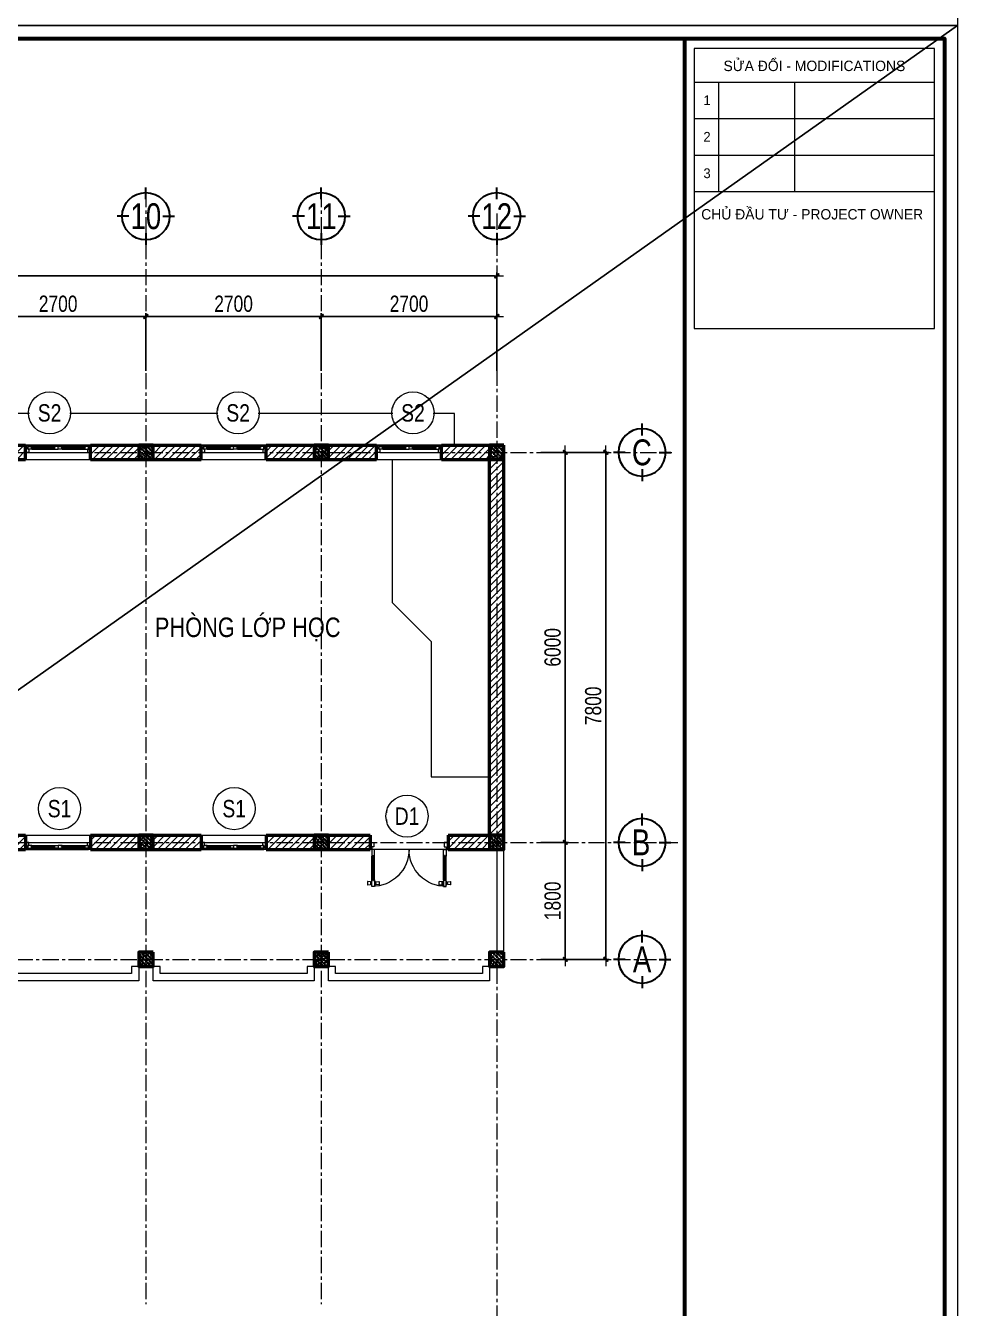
# Model space of a CAD drawing. Header units: millimetres. Extents: x 5243337 to 5938936, y 490824 to 785930.
# Drawn here: x 5331811 to 5346149, y 627214 to 646948 of the extents above; entities that cross this region are included whole.
import ezdxf
from ezdxf.enums import TextEntityAlignment as Align

# ---------------------------------------------------------------- set-up
doc = ezdxf.new("R2010")
doc.units = ezdxf.units.MM
doc.header["$MEASUREMENT"] = 0
doc.header["$PDMODE"] = 32
doc.linetypes.add('ACAD_ISO07W100', pattern=[3, 0, -3])
doc.linetypes.add('CENTER', pattern=[2, 1.25, -0.25, 0.25, -0.25])
doc.layers.get('0').update_dxf_attribs({"lineweight": 0})
doc.layers.get('Defpoints').update_dxf_attribs({"lineweight": 0})
for name, color, linetype, lineweight in [('0.15_Cua', 144, 'Continuous', 15), ('08. Net Text', 3, 'Continuous', 13), ('A-WIPEOUT', 254, 'ACAD_ISO07W100', 0), ('cat1', 30, 'Continuous', 50), ('dim', 144, 'Continuous', 13), ('hatch1', 136, 'Continuous', 9), ('Khungten_LCDI', 7, 'Continuous', 25), ('LC Dim', 8, 'Continuous', 18), ('LC ISO', 153, 'Continuous', 13), ('LC Net manh', 9, 'Continuous', 5), ('LC Net thay', 7, 'Continuous', 25), ('LC Text1', 3, 'Continuous', 20), ('LC Text2', 7, 'Continuous', 25), ('manh1', 67, 'Continuous', 13), ('text', 1, 'Continuous', 20), ('thay1', 63, 'Continuous', 18), ('truc', 76, 'CENTER', 9)]:
    doc.layers.add(name, color=color, linetype=linetype, lineweight=lineweight)
doc.layers.add('KCS_Plotter', color=11, linetype='Continuous', plot=False)
doc.styles.add('EG 1', font='VHAVANB.TTF')
doc.styles.add('General text 2', font='arial.ttf')
doc.styles.add('HOATBIF', font='hoatbif.shx', dxfattribs={"width": 0.8})
doc.styles.add('Khungten', font='VHAVAN.TTF', dxfattribs={"width": 0.9, "height": 5000})
doc.styles.add('T2', font='VHARIAL.TTF', dxfattribs={"width": 0.8})
doc.styles.add('Tahoma', font='tahoma.ttf')
doc.styles.add('Text Khung Ten', font='VHAVAN.TTF')
doc.styles.add('Title', font='VHBLACK.TTF')
doc.dimstyles.new('1-100', dxfattribs={"dimscale": 100, "dimtxt": 2.5, "dimasz": 0.35, "dimexe": 0.5, "dimexo": 0, "dimgap": 0.8, "dimtad": 1, "dimdec": 0, "dimzin": 0, "dimdsep": 46, "dimtxsty": 'HOATBIF', "dimblk1": 'DOT', "dimblk2": 'DOT', "dimsah": 1, "dimcen": -1, "dimdle": 1, "dimclrd": 256, "dimclre": 256, "dimclrt": 4, "dimadec": 3, "dimazin": 2, "dimtfac": 0.333333, "dimtdec": 0, "dimtix": 1, "dimtmove": 2, "dimatfit": 3, "dimldrblk": 'DOT', "dimfxl": 1, "dimtvp": 0.833333, "dimtolj": 1, "dimtzin": 0, "dimarcsym": 0})

# ---------------------------------------------------------------- blocks, each defined once
blk = doc.blocks.new('c220')
at = {"layer": 'hatch1'}
h = blk.add_hatch(dxfattribs=at)
h.set_pattern_fill('VATLIEU04', color=256, scale=10, pattern_type=2)
h.set_pattern_definition([(50, (-5272447.8, -640396.75), (71.72601826, -6.2752135), [7.5, -82.5]), (355, (-5272447.8, -640396.75), (-13.8751334, 75.2192134), [6, -66]), (100.4514, (-5272441.82, -640397.274), (57.8509382, 68.9439542), [6.374019, -70.1142112]), (46.1842, (-5272447.8, -640376.75), (106.7241049, -16.5519014), [11.25, -123.75]), (96.6356, (-5272438.9, -640378.13), (93.4662706, 97.411787), [9.5610288, -105.1713]), (351.1842, (-5272447.8, -640376.75), (93.4661945, 97.41186), [9, -99]), (21, (-5272437.8, -640381.75), (59.6907052, -40.26188907), [7.5, -82.5]), (326, (-5272437.8, -640381.75), (24.3315332, 72.5150045), [6, -66]), (71.4514, (-5272432.825, -640385.11), (84.0222629, 32.2530497), [6.374019, -70.1142112]), (37.5, (-5272447.8, -640396.752), (1.21598553, 33.28938538), [0, -65.2, 0, -67, 0, -66.25]), (7.5, (-5272447.8, -640396.75), (26.30695374, 39.4411712), [0, -38.2, 0, -63.7, 0, -25.25]), (327.5, (-5272470.1, -640396.752), (53.38224362, -2.25548717), [0, -25, 0, -78, 0, -103.5]), (317.5, (-5272480.1, -640396.75), (58.31861693, 10.01049823), [0, -32.5, 0, -51.8, 0, -73.5]), (45, (-5272447.8, -640396.75), (-30.0520382, 30.0520382), []), (45, (-5272447.8, -640384.5), (-30.0520382, 30.0520382), [])])
h.paths.add_polyline_path([(110, -110), (-110, -110), (-110, 110), (110, 110)])
at = {"layer": 'cat1'}
blk.add_lwpolyline([(110, -110), (-110, -110), (-110, 110), (110, 110)], close=True, dxfattribs=at)
blk = doc.blocks.new('DOT')
at = {"layer": 'dim'}
for p, q in [((-3, 0), (3, 0)), ((-1, -1), (1, 1))]:
    blk.add_line(p, q, dxfattribs=at)
blk.add_lwpolyline([(0.5, 1), (-1, -0.5), (-0.5, -1), (1, 0.5)], close=True, dxfattribs=at)
blk = doc.blocks.new('*D135')
at = {"layer": 'Defpoints', "color": 0, "ltscale": 500, "transparency": 16777216}
for p in [(5333661, 642473), (5330961, 641637), (5333661, 641637)]:
    blk.add_point(p, dxfattribs=at)
at = {"layer": 'LC Dim', "lineweight": -2, "ltscale": 500, "transparency": 16777216}
for p, q in [((5330961, 641637), (5330961, 642523)), ((5330996, 642473), (5333626, 642473)), ((5333661, 641637), (5333661, 642523))]:
    blk.add_line(p, q, dxfattribs=at)
at = {"layer": 'LC Dim', "lineweight": -2, "ltscale": 500, "transparency": 16777216, "xscale": 35, "yscale": 35, "zscale": 35, "rotation": 180}
blk.add_blockref('DOT', (5330961, 642473), dxfattribs=at)
at = {"layer": 'LC Dim', "lineweight": -2, "ltscale": 500, "transparency": 16777216, "xscale": 35, "yscale": 35, "zscale": 35}
blk.add_blockref('DOT', (5333661, 642473), dxfattribs=at)
at = {"layer": 'LC Dim', "color": 4, "ltscale": 500, "transparency": 16777216, "insert": (5332311, 642668), "char_height": 250, "attachment_point": 5, "style": 'HOATBIF'}
blk.add_mtext('\\A1;2700', dxfattribs=at)
blk = doc.blocks.new('_Dot')
at = {"color": 0, "linetype": 'ByBlock', "lineweight": -2}
blk.add_line((-0.5, 0), (-1, 0), dxfattribs=at)
at = {"color": 0, "linetype": 'ByBlock', "const_width": 0.5}
blk.add_lwpolyline([(-0.25, 0, 1), (0.25, 0, 1)], format="xyb", close=True, dxfattribs=at)
blk = doc.blocks.new('*D136')
at = {"layer": 'Defpoints', "color": 0, "ltscale": 500, "transparency": 16777216}
for p in [(5336361, 642473), (5336361, 641637), (5339061, 641637)]:
    blk.add_point(p, dxfattribs=at)
at = {"layer": 'LC Dim', "lineweight": -2, "ltscale": 500, "transparency": 16777216}
for p, q in [((5336361, 641637), (5336361, 642523)), ((5339026, 642473), (5336396, 642473)), ((5339061, 641637), (5339061, 642523))]:
    blk.add_line(p, q, dxfattribs=at)
at = {"layer": 'LC Dim', "lineweight": -2, "ltscale": 500, "transparency": 16777216, "xscale": 35, "yscale": 35, "zscale": 35, "rotation": 180}
blk.add_blockref('DOT', (5336361, 642473), dxfattribs=at)
at = {"layer": 'LC Dim', "lineweight": -2, "ltscale": 500, "transparency": 16777216, "xscale": 35, "yscale": 35, "zscale": 35}
blk.add_blockref('DOT', (5339061, 642473), dxfattribs=at)
at = {"layer": 'LC Dim', "color": 4, "ltscale": 500, "transparency": 16777216, "insert": (5337711, 642668), "char_height": 250, "attachment_point": 5, "style": 'HOATBIF'}
blk.add_mtext('\\A1;2700', dxfattribs=at)
blk = doc.blocks.new('*D137')
at = {"layer": 'Defpoints', "color": 0, "ltscale": 500, "transparency": 16777216}
for p in [(5336361, 642473), (5333661, 641637), (5336361, 641637)]:
    blk.add_point(p, dxfattribs=at)
at = {"layer": 'LC Dim', "lineweight": -2, "ltscale": 500, "transparency": 16777216}
for p, q in [((5333661, 641637), (5333661, 642523)), ((5333696, 642473), (5336326, 642473)), ((5336361, 641637), (5336361, 642523))]:
    blk.add_line(p, q, dxfattribs=at)
at = {"layer": 'LC Dim', "lineweight": -2, "ltscale": 500, "transparency": 16777216, "xscale": 35, "yscale": 35, "zscale": 35, "rotation": 180}
blk.add_blockref('DOT', (5333661, 642473), dxfattribs=at)
at = {"layer": 'LC Dim', "lineweight": -2, "ltscale": 500, "transparency": 16777216, "xscale": 35, "yscale": 35, "zscale": 35}
blk.add_blockref('DOT', (5336361, 642473), dxfattribs=at)
at = {"layer": 'LC Dim', "color": 4, "ltscale": 500, "transparency": 16777216, "insert": (5335011, 642668), "char_height": 250, "attachment_point": 5, "style": 'HOATBIF'}
blk.add_mtext('\\A1;2700', dxfattribs=at)
blk = doc.blocks.new('*U62')
for p, q in [((35, 0), (965, 0)), ((50, -110), (950, -110)), ((560, -20), (905, -20)), ((560, -60), (905, -60))]:
    blk.add_line(p, q)
at = {"color": 8, "lineweight": 5}
for p, q in [((95, -20), (440, -20)), ((95, -35), (440, -35)), ((95, -45), (440, -45)), ((95, -60), (440, -60)), ((560, -20), (905, -20)), ((560, -35), (905, -35)), ((560, -45), (905, -45)), ((560, -60), (905, -60))]:
    blk.add_line(p, q, dxfattribs=at)
for points in [[(0, 0), (35, 0), (35, -60), (50, -60), (50, -110), (0, -110), (0, 0)], [(1000, 0), (965, 0), (965, -60), (950, -60), (950, -110), (1000, -110), (1000, 0)], [(560, -45), (560, -60), (500, -60), (500, -20), (560, -20), (560, -35), (550, -35), (550, -45), (560, -45)], [(905, -45), (905, -60), (965, -60), (965, -20), (905, -20), (905, -35), (915, -35), (915, -45), (905, -45)]]:
    blk.add_lwpolyline(points)
for points in [[(35, -20), (95, -20), (95, -35), (85, -35), (85, -45), (95, -45), (95, -60), (35, -60)], [(500, -20), (440, -20), (440, -35), (450, -35), (450, -45), (440, -45), (440, -60), (500, -60)]]:
    blk.add_lwpolyline(points, close=True)
for points in [[(95, -29, -0.312187), (102, -35, -0.312187)], [(95, -51, 0.312187), (102, -45, 0.312187)], [(440, -29, 0.312187), (433, -35, 0.312187)], [(440, -51, -0.312187), (433, -45, -0.312187)]]:
    blk.add_lwpolyline(points, format="xyb", dxfattribs=at)
for centre, start, end in [((559, -37), 14.2151, 83.5658), ((559, -43), 276.4342, 345.7849), ((906, -37), 96.4342, 165.7849), ((906, -43), 194.2151, 263.5658)]:
    blk.add_arc(centre, 8.25, start, end, dxfattribs=at)
blk = doc.blocks.new('*U58')
for p, q in [((30, -469), (30, -100)), ((70, -469), (70, -100)), ((1130, -469), (1130, -100)), ((1170, -469), (1170, -100))]:
    blk.add_line(p, q)
at = {"color": 8, "lineweight": 9}
for p, q in [((48, -479), (48, -90)), ((52, -479), (52, -90)), ((1148, -479), (1148, -90)), ((1152, -479), (1152, -90))]:
    blk.add_line(p, q, dxfattribs=at)
for points in [[(30, 0), (0, 0), (0, 110), (60, 110), (60, 40), (30, 40), (30, 0)], [(55, -100), (70, -100), (70, 0), (30, 0), (30, -100), (45, -100), (45, -90), (55, -90), (55, -100)], [(1145, -100), (1130, -100), (1130, 0), (1170, 0), (1170, -100), (1155, -100), (1155, -90), (1145, -90), (1145, -100)], [(1170, 0), (1200, 0), (1200, 110), (1140, 110), (1140, 40), (1170, 40), (1170, 0)], [(20, -514), (10, -514), (10, -524), (20, -524)], [(55, -469), (70, -469), (70, -569), (30, -569), (30, -469), (45, -469), (45, -479), (55, -479), (55, -469)], [(80, -514), (90, -514), (90, -524), (80, -524)], [(1120, -514), (1110, -514), (1110, -524), (1120, -524)], [(1145, -469), (1130, -469), (1130, -569), (1170, -569), (1170, -469), (1155, -469), (1155, -479), (1145, -479), (1145, -469)], [(1180, -514), (1190, -514), (1190, -524), (1180, -524)]]:
    blk.add_lwpolyline(points)
for points in [[(5, -498), (-35, -494, 0.443716), (-40, -499), (-40, -538, 0.443716), (-35, -543), (5, -539, 0.385314), (10, -534), (10, -503, 0.385314)], [(95, -498), (135, -494, -0.443716), (140, -499), (140, -538, -0.443716), (135, -543), (95, -539, -0.385314), (90, -534), (90, -503, -0.385314)], [(1105, -498), (1065, -494, 0.443716), (1060, -499), (1060, -538, 0.443716), (1065, -543), (1105, -539, 0.385314), (1110, -534), (1110, -503, 0.385314)], [(1195, -498), (1235, -494, -0.443716), (1240, -499), (1240, -538, -0.443716), (1235, -543), (1195, -539, -0.385314), (1190, -534), (1190, -503, -0.385314)]]:
    blk.add_lwpolyline(points, format="xyb", close=True)
at = {"color": 8, "lineweight": 5}
for centre, start, end in [((32, -1), 269.7667, 0.0919), ((1168, -1), 179.9081, 270.2333)]:
    blk.add_arc(centre, 568, start, end, dxfattribs=at)
at = {"color": 8, "lineweight": 9}
for centre, start, end in [((47, -99), 186.4342, 273.2898), ((53, -99), 266.7102, 353.5658), ((1147, -99), 186.4342, 273.2898), ((1153, -99), 266.7102, 353.5658), ((47, -470), 86.7102, 173.5658), ((53, -470), 6.4342, 93.2898), ((1147, -470), 86.7102, 173.5658), ((1153, -470), 6.4342, 93.2898)]:
    blk.add_arc(centre, 8.25, start, end, dxfattribs=at)
for centre, start, end in [((70, -519), 143.1301, 216.8699), ((30, -519), 323.1301, 36.8699), ((1170, -519), 143.1301, 216.8699), ((1130, -519), 323.1301, 36.8699)]:
    blk.add_arc(centre, 50, start, end)
blk = doc.blocks.new('*U19')
at = {"layer": 'A-WIPEOUT'}
blk.add_lwpolyline([(0, 4.25), (-2.5, 3.44), (-4.04, 1.31), (-4.04, -1.31), (-2.5, -3.44), (0, -4.25), (2.5, -3.44), (4.04, -1.31), (4.04, 1.31), (2.5, 3.44)], close=True, dxfattribs=at)
blk.add_wipeout([(0, 4.25), (-2.5, 3.44), (-4.04, 1.31), (-4.04, -1.31), (-2.5, -3.44), (0, -4.25), (2.5, -3.44), (4.04, -1.31), (4.04, 1.31), (2.5, 3.44)]).dxf.layer = 'A-WIPEOUT'
blk.add_circle((0, 0), 4.25)
at = {"layer": 'text', "style": 'General text 2', "width": 0.8, "flags": 8}
blk.add_attdef('SYMBOL', text='', height=3.5, dxfattribs=at).set_placement((0, 0), align=Align.MIDDLE_CENTER)
blk = doc.blocks.new('KyHieu TrucDinhVi')
at = {"color": 7, "lineweight": 30}
for p, q in [((0, 2.36), (0, 4)), ((-2.36, 0), (-4, 0)), ((2.36, 0), (4, 0)), ((0, -2.36), (0, -4))]:
    blk.add_line(p, q, dxfattribs=at)
blk.add_circle((0, 0), 3.3, dxfattribs=at)
at = {"ltscale": 20, "style": 'Tahoma'}
blk.add_attdef('AA', text='', height=3, dxfattribs=at).set_placement((0, 0), align=Align.MIDDLE_CENTER)
blk = doc.blocks.new('*D140')
at = {"layer": 'Defpoints', "color": 0, "ltscale": 500, "transparency": 16777216}
for p in [(5339061, 643098), (5308361, 641637), (5339061, 641637)]:
    blk.add_point(p, dxfattribs=at)
at = {"layer": 'LC Dim', "lineweight": -2, "ltscale": 500, "transparency": 16777216}
for p, q in [((5308361, 641637), (5308361, 643148)), ((5339061, 641637), (5339061, 643148)), ((5308396, 643098), (5339026, 643098))]:
    blk.add_line(p, q, dxfattribs=at)
at = {"layer": 'LC Dim', "lineweight": -2, "ltscale": 500, "transparency": 16777216, "xscale": 35, "yscale": 35, "zscale": 35, "rotation": 180}
blk.add_blockref('DOT', (5308361, 643098), dxfattribs=at)
at = {"layer": 'LC Dim', "lineweight": -2, "ltscale": 500, "transparency": 16777216, "xscale": 35, "yscale": 35, "zscale": 35}
blk.add_blockref('DOT', (5339061, 643098), dxfattribs=at)
at = {"layer": 'LC Dim', "color": 4, "ltscale": 500, "transparency": 16777216, "insert": (5323711, 643293), "char_height": 250, "attachment_point": 5, "style": 'HOATBIF'}
blk.add_mtext('\\A1;30700', dxfattribs=at)
blk = doc.blocks.new('*D142')
at = {"layer": 'Defpoints', "color": 0, "ltscale": 500, "transparency": 16777216}
for p in [(5339738, 640383), (5339738, 634383), (5340116, 634383)]:
    blk.add_point(p, dxfattribs=at)
at = {"layer": 'LC Dim', "lineweight": -2, "ltscale": 500, "transparency": 16777216}
for p, q in [((5339738, 640383), (5340166, 640383)), ((5340116, 640348), (5340116, 634418)), ((5339738, 634383), (5340166, 634383))]:
    blk.add_line(p, q, dxfattribs=at)
at = {"layer": 'LC Dim', "lineweight": -2, "ltscale": 500, "transparency": 16777216, "xscale": 35, "yscale": 35, "zscale": 35}
for p, rotation in [((5340116, 640383), 90), ((5340116, 634383), 270)]:
    blk.add_blockref('DOT', p, dxfattribs=dict(at, rotation=rotation))
at = {"layer": 'LC Dim', "color": 4, "ltscale": 500, "transparency": 16777216, "insert": (5339921, 637383), "char_height": 250, "attachment_point": 5, "rotation": 90, "style": 'HOATBIF'}
blk.add_mtext('\\A1;6000', dxfattribs=at)
blk = doc.blocks.new('*D143')
at = {"layer": 'Defpoints', "color": 0, "transparency": 16777216}
for p in [(5339738, 634383), (5339738, 632583), (5340116, 632583)]:
    blk.add_point(p, dxfattribs=at)
at = {"layer": 'LC Dim', "lineweight": -2, "transparency": 16777216}
for p, q in [((5339738, 634383), (5340166, 634383)), ((5340116, 634348), (5340116, 632618)), ((5339738, 632583), (5340166, 632583))]:
    blk.add_line(p, q, dxfattribs=at)
at = {"layer": 'LC Dim', "lineweight": -2, "transparency": 16777216, "xscale": 35, "yscale": 35, "zscale": 35}
for p, rotation in [((5340116, 634383), 90), ((5340116, 632583), 270)]:
    blk.add_blockref('DOT', p, dxfattribs=dict(at, rotation=rotation))
at = {"layer": 'LC Dim', "color": 4, "transparency": 16777216, "insert": (5339921, 633483), "char_height": 250, "attachment_point": 5, "rotation": 90, "style": 'HOATBIF'}
blk.add_mtext('\\A1;1800', dxfattribs=at)
blk = doc.blocks.new('*D144')
at = {"layer": 'Defpoints', "color": 0, "ltscale": 500, "transparency": 16777216}
for p in [(5339738, 640383), (5339738, 632583), (5340741, 632583)]:
    blk.add_point(p, dxfattribs=at)
at = {"layer": 'LC Dim', "lineweight": -2, "ltscale": 500, "transparency": 16777216}
for p, q in [((5339738, 640383), (5340791, 640383)), ((5340741, 640348), (5340741, 632618)), ((5339738, 632583), (5340791, 632583))]:
    blk.add_line(p, q, dxfattribs=at)
at = {"layer": 'LC Dim', "lineweight": -2, "ltscale": 500, "transparency": 16777216, "xscale": 35, "yscale": 35, "zscale": 35}
for p, rotation in [((5340741, 640383), 90), ((5340741, 632583), 270)]:
    blk.add_blockref('DOT', p, dxfattribs=dict(at, rotation=rotation))
at = {"layer": 'LC Dim', "color": 4, "ltscale": 500, "transparency": 16777216, "insert": (5340546, 636483), "char_height": 250, "attachment_point": 5, "rotation": 90, "style": 'HOATBIF'}
blk.add_mtext('\\A1;7800', dxfattribs=at)
blk = doc.blocks.new('lcdi fix1')
at = {"layer": 'Defpoints', "lineweight": 0}
blk.add_lwpolyline([(-1200, -14850), (-1200, 14850), (40800, 14850), (40800, -14850)], close=True, dxfattribs=at)
at = {"layer": 'Khungten_LCDI', "color": 5, "lineweight": 60}
blk.add_line((36600, 14650), (36600, -14650), dxfattribs=at)
at = {"layer": 'Khungten_LCDI', "color": 5, "lineweight": 25}
blk.add_line((40600, -14650), (40600, 14650), dxfattribs=at)
at = {"layer": 'Khungten_LCDI', "color": 9, "lineweight": 15}
for p, q in [((36750, 13981), (40450, 13981)), ((37123, 13981), (37123, 12297)), ((38293, 13981), (38293, 12297)), ((36750, 13420), (40450, 13420)), ((36750, 12858), (40450, 12858)), ((36750, 12297), (40450, 12297))]:
    blk.add_line(p, q, dxfattribs=at)
at = {"layer": 'Khungten_LCDI', "color": 5, "lineweight": 60}
blk.add_lwpolyline([(0, -14650), (0, 14650), (40600, 14650), (40600, -14650)], close=True, dxfattribs=at)
at = {"layer": 'Khungten_LCDI', "color": 9, "lineweight": 15}
blk.add_lwpolyline([(36750, 10190), (40450, 10190), (40450, 14500), (36750, 14500)], close=True, dxfattribs=at)
at = {"color": 7, "style": 'Khungten'}
for s, p in [('söa ®æi - modifications', (38600, 14151)), ('chñ ®Çu t\xad - project owner', (38566, 11868))]:
    blk.add_text(s, height=160, dxfattribs=at).set_placement(p, align=Align.CENTER)
at = {"color": 7, "style": 'Khungten', "width": 0.8}
for tag, p in [('REVISION', (39499, -10746)), ('NGAYHT', (39546, -11609))]:
    blk.add_attdef(tag, text='', height=200, dxfattribs=at).set_placement(p, align=Align.CENTER)
at = {"layer": '08. Net Text', "color": 7, "style": 'Text Khung Ten'}
blk.add_text('1', height=150, dxfattribs=at).set_placement((36892, 13627))
at = {"layer": '08. Net Text', "color": 7, "ltscale": 2, "style": 'Text Khung Ten'}
for s, p in [('2', (36892, 13065)), ('3', (36892, 12504))]:
    blk.add_text(s, height=150, dxfattribs=at).set_placement(p)
at = {"layer": 'LC Text1', "style": 'Title', "width": 1.485915}
for tag, p, p2 in [('TENBANVE1', (36913, -8886), (40339, -8886)), ('TENBANVE2', (36913, -9562), (40339, -9562))]:
    blk.add_attdef(tag, text='', height=250, dxfattribs=at).set_placement(p, p2, align=Align.FIT)
at = {"layer": 'LC Text1', "style": 'Title', "width": 0.7}
blk.add_attdef('SOBANVE', text='', height=250, dxfattribs=at).set_placement((39562, -13896), align=Align.CENTER)

msp = doc.modelspace()

# ---------------------------------------------------------------- hatches: boundary and pattern name
at = {"layer": 'hatch1'}
h = msp.add_hatch(dxfattribs=at)
h.set_pattern_fill('ANSI31', color=256, scale=600)
h.set_pattern_definition([(45, (-197412.5, 46545.37), (-53.0330086, 53.0330086), [])])
h.paths.add_polyline_path([(5309210.9, 640492.9), (5308470.9, 640492.9), (5308470.9, 640272.9), (5309210.9, 640272.9)])
h.paths.add_polyline_path([(5308470.9, 640272.9), (5308250.9, 640272.9), (5308250.9, 634492.9), (5308470.9, 634492.9)])
h.paths.add_polyline_path([(5310950.9, 640492.9), (5310210.9, 640492.9), (5310210.9, 640272.9), (5310950.9, 640272.9)])
h.paths.add_polyline_path([(5311910.9, 640492.9), (5311170.9, 640492.9), (5311170.9, 640272.9), (5311910.9, 640272.9)])
h.paths.add_polyline_path([(5313650.9, 640492.9), (5312910.9, 640492.9), (5312910.9, 640272.9), (5313650.9, 640272.9)])
h.paths.add_polyline_path([(5314610.9, 640492.9), (5313870.9, 640492.9), (5313870.9, 640272.9), (5314610.9, 640272.9)])
h.paths.add_polyline_path([(5316350.9, 640492.9), (5315610.9, 640492.9), (5315610.9, 640272.9), (5316350.9, 640272.9)])
h.paths.add_polyline_path([(5317310.9, 640492.9), (5316570.9, 640492.9), (5316570.9, 640272.9), (5317310.9, 640272.9)])
h.paths.add_polyline_path([(5316570.9, 640272.9), (5316350.9, 640272.9), (5316350.9, 634492.9), (5316570.9, 634492.9)])
h.paths.add_polyline_path([(5319050.9, 640492.9), (5318310.9, 640492.9), (5318310.9, 640272.9), (5319050.9, 640272.9)])
h.paths.add_polyline_path([(5320010.9, 640492.9), (5319270.9, 640492.9), (5319270.9, 640272.9), (5320010.9, 640272.9)])
h.paths.add_polyline_path([(5321750.9, 640492.9), (5321010.9, 640492.9), (5321010.9, 640272.9), (5321750.9, 640272.9)])
h.paths.add_polyline_path([(5322710.9, 640492.9), (5321970.9, 640492.9), (5321970.9, 640272.9), (5322710.9, 640272.9)])
h.paths.add_polyline_path([(5324450.9, 640492.9), (5323710.9, 640492.9), (5323710.9, 640272.9), (5324450.9, 640272.9)])
h.paths.add_polyline_path([(5325660.9, 640492.9), (5324670.9, 640492.9), (5324670.9, 640272.9), (5325660.9, 640272.9)])
h.paths.add_polyline_path([(5327650.9, 640492.9), (5326660.9, 640492.9), (5326660.9, 640272.9), (5327650.9, 640272.9)])
h.paths.add_polyline_path([(5327870.9, 640272.9), (5327650.9, 640272.9), (5327650.9, 634492.9), (5327870.9, 634492.9)])
h.paths.add_polyline_path([(5324670.9, 640272.9), (5324450.9, 640272.9), (5324450.9, 634492.9), (5324670.9, 634492.9)])
h.paths.add_polyline_path([(5309210.9, 634492.9), (5308470.9, 634492.9), (5308470.9, 634272.9), (5309210.9, 634272.9)])
h.paths.add_polyline_path([(5310950.9, 634492.9), (5310210.9, 634492.9), (5310210.9, 634272.9), (5310950.9, 634272.9)])
h.paths.add_polyline_path([(5311910.9, 634492.9), (5311170.9, 634492.9), (5311170.9, 634272.9), (5311910.9, 634272.9)])
h.paths.add_polyline_path([(5313650.9, 634492.9), (5312910.9, 634492.9), (5312910.9, 634272.9), (5313650.9, 634272.9)])
h.paths.add_polyline_path([(5314510.9, 634492.9), (5313870.9, 634492.9), (5313870.9, 634272.9), (5314510.9, 634272.9)])
h.paths.add_polyline_path([(5316350.9, 634492.9), (5315710.9, 634492.9), (5315710.9, 634272.9), (5316350.9, 634272.9)])
h.paths.add_polyline_path([(5317310.9, 634492.9), (5316570.9, 634492.9), (5316570.9, 634272.9), (5317310.9, 634272.9)])
h.paths.add_polyline_path([(5319050.9, 634492.9), (5318310.9, 634492.9), (5318310.9, 634272.9), (5319050.9, 634272.9)])
h.paths.add_polyline_path([(5320010.9, 634492.9), (5319270.9, 634492.9), (5319270.9, 634272.9), (5320010.9, 634272.9)])
h.paths.add_polyline_path([(5321750.9, 634492.9), (5321010.9, 634492.9), (5321010.9, 634272.9), (5321750.9, 634272.9)])
h.paths.add_polyline_path([(5322610.9, 634492.9), (5321970.9, 634492.9), (5321970.9, 634272.9), (5322610.9, 634272.9)])
h.paths.add_polyline_path([(5324450.9, 634492.9), (5323810.9, 634492.9), (5323810.9, 634272.9), (5324450.9, 634272.9)])
h.paths.add_polyline_path([(5325510.9, 634492.9), (5324670.9, 634492.9), (5324670.9, 634272.9), (5325510.9, 634272.9)])
h.paths.add_polyline_path([(5327650.9, 634492.9), (5326810.9, 634492.9), (5326810.9, 634272.9), (5327650.9, 634272.9)])
h.paths.add_polyline_path([(5331810.9, 634492.9), (5331070.9, 634492.9), (5331070.9, 634272.9), (5331810.9, 634272.9)])
h.paths.add_polyline_path([(5333550.9, 634492.9), (5332810.9, 634492.9), (5332810.9, 634272.9), (5333550.9, 634272.9)])
h.paths.add_polyline_path([(5334510.9, 634492.9), (5333770.9, 634492.9), (5333770.9, 634272.9), (5334510.9, 634272.9)])
h.paths.add_polyline_path([(5336250.9, 634492.9), (5335510.9, 634492.9), (5335510.9, 634272.9), (5336250.9, 634272.9)])
h.paths.add_polyline_path([(5337110.9, 634492.9), (5336470.9, 634492.9), (5336470.9, 634272.9), (5337110.9, 634272.9)])
h.paths.add_polyline_path([(5338950.9, 634492.9), (5338310.9, 634492.9), (5338310.9, 634272.9), (5338950.9, 634272.9)])
h.paths.add_polyline_path([(5339170.9, 640272.9), (5338950.9, 640272.9), (5338950.9, 634492.9), (5339170.9, 634492.9)])
h.paths.add_polyline_path([(5331070.9, 640272.9), (5330850.9, 640272.9), (5330850.9, 634492.9), (5331070.9, 634492.9)])
h.paths.add_polyline_path([(5328090.9, 640492.9), (5327870.9, 640492.9), (5327870.9, 640272.9), (5328090.9, 640272.9)])
h.paths.add_polyline_path([(5330850.9, 640492.9), (5330630.9, 640492.9), (5330630.9, 640272.9), (5330850.9, 640272.9)])
h.paths.add_polyline_path([(5331810.9, 640492.9), (5331070.9, 640492.9), (5331070.9, 640272.9), (5331810.9, 640272.9)])
h.paths.add_polyline_path([(5333550.9, 640492.9), (5332810.9, 640492.9), (5332810.9, 640272.9), (5333550.9, 640272.9)])
h.paths.add_polyline_path([(5334510.9, 640492.9), (5333770.9, 640492.9), (5333770.9, 640272.9), (5334510.9, 640272.9)])
h.paths.add_polyline_path([(5336250.9, 640492.9), (5335510.9, 640492.9), (5335510.9, 640272.9), (5336250.9, 640272.9)])
h.paths.add_polyline_path([(5337210.9, 640492.9), (5336470.9, 640492.9), (5336470.9, 640272.9), (5337210.9, 640272.9)])
h.paths.add_polyline_path([(5338950.9, 640492.9), (5338210.9, 640492.9), (5338210.9, 640272.9), (5338950.9, 640272.9)])

# ---------------------------------------------------------------- linework, layer by layer
at = {"layer": 'cat1'}
for p, q in [((5330630.9, 640492.9), (5331810.9, 640492.9)), ((5331810.9, 640272.9), (5331810.9, 640492.9)), ((5332810.9, 640492.9), (5334510.9, 640492.9)), ((5332810.9, 640272.9), (5332810.9, 640492.9)), ((5334510.9, 640272.9), (5334510.9, 640492.9)), ((5335510.9, 640492.9), (5337210.9, 640492.9)), ((5335510.9, 640272.9), (5335510.9, 640492.9)), ((5337210.9, 640272.9), (5337210.9, 640492.9)), ((5338210.9, 640492.9), (5339170.9, 640492.9)), ((5338210.9, 640272.9), (5338210.9, 640492.9)), ((5339170.9, 634272.9), (5339170.9, 640492.9)), ((5330630.9, 640272.9), (5331810.9, 640272.9)), ((5332810.9, 640272.9), (5334510.9, 640272.9)), ((5335510.9, 640272.9), (5337210.9, 640272.9)), ((5338210.9, 640272.9), (5338950.9, 640272.9)), ((5338950.9, 634492.9), (5338950.9, 640272.9)), ((5330850.9, 634492.9), (5331810.9, 634492.9)), ((5331810.9, 634492.9), (5331810.9, 634272.9)), ((5332810.9, 634492.9), (5334510.9, 634492.9)), ((5332810.9, 634492.9), (5332810.9, 634272.9)), ((5334510.9, 634492.9), (5334510.9, 634272.9)), ((5335510.9, 634492.9), (5337110.9, 634492.9)), ((5335510.9, 634492.9), (5335510.9, 634272.9)), ((5337110.9, 634492.9), (5337110.9, 634272.9)), ((5338310.9, 634492.9), (5338950.9, 634492.9)), ((5338310.9, 634492.9), (5338310.9, 634272.9)), ((5330850.9, 634272.9), (5331810.9, 634272.9)), ((5332810.9, 634272.9), (5334510.9, 634272.9)), ((5335510.9, 634272.9), (5337110.9, 634272.9)), ((5338310.9, 634272.9), (5339170.9, 634272.9))]:
    msp.add_line(p, q, dxfattribs=at)
at = {"layer": 'manh1'}
msp.add_line((5338310.9, 634272.9), (5337110.9, 634272.9), dxfattribs=at)
at = {"layer": 'thay1'}
for p, q in [((5339060.9, 634272.9), (5339060.9, 632692.9)), ((5339170.9, 632692.9), (5339170.9, 634272.9)), ((5333550.9, 632472.9), (5333440.9, 632472.9)), ((5333880.9, 632472.9), (5333770.9, 632472.9)), ((5336250.9, 632472.9), (5336140.9, 632472.9)), ((5336580.9, 632472.9), (5336470.9, 632472.9)), ((5338950.9, 632472.9), (5338840.9, 632472.9))]:
    msp.add_line(p, q, dxfattribs=at)
for points in [[(5338410.9, 640492.9), (5338410.9, 640982.9), (5331610.9, 640982.9), (5331610.9, 640492.9)], [(5337450.9, 640272.9), (5337450.9, 638072.9), (5338050.9, 637472.9), (5338050.9, 635392.9), (5338950.9, 635392.9)], [(5333550.9, 632472.9), (5333550.9, 632252.9), (5331070.9, 632252.9), (5331070.9, 632472.9)], [(5333440.9, 632472.9), (5333440.9, 632362.9), (5331180.9, 632362.9), (5331180.9, 632472.9)], [(5336250.9, 632472.9), (5336250.9, 632252.9), (5333770.9, 632252.9), (5333770.9, 632472.9)], [(5336140.9, 632472.9), (5336140.9, 632362.9), (5333880.9, 632362.9), (5333880.9, 632472.9)], [(5338950.9, 632472.9), (5338950.9, 632252.9), (5336470.9, 632252.9), (5336470.9, 632472.9)], [(5338840.9, 632472.9), (5338840.9, 632362.9), (5336580.9, 632362.9), (5336580.9, 632472.9)]]:
    msp.add_lwpolyline(points, dxfattribs=at)
for points in [[(5331810.9, 640272.9), (5332810.9, 640272.9), (5332810.9, 640492.9), (5331810.9, 640492.9)], [(5334510.9, 640272.9), (5335510.9, 640272.9), (5335510.9, 640492.9), (5334510.9, 640492.9)], [(5337210.9, 640272.9), (5338210.9, 640272.9), (5338210.9, 640492.9), (5337210.9, 640492.9)], [(5331810.9, 634492.9), (5332810.9, 634492.9), (5332810.9, 634272.9), (5331810.9, 634272.9)], [(5334510.9, 634492.9), (5335510.9, 634492.9), (5335510.9, 634272.9), (5334510.9, 634272.9)]]:
    msp.add_lwpolyline(points, close=True, dxfattribs=at)
at = {"layer": 'truc', "ltscale": 200}
for p, q in [((5333660.9, 644403.7), (5333660.9, 627279.2)), ((5336360.9, 644403.7), (5336360.9, 627279.2)), ((5339060.9, 644058.7), (5339060.9, 626934.2)), ((5305670.5, 640382.9), (5341753.5, 640382.9)), ((5305670.5, 634382.9), (5341845.5, 634382.9)), ((5305670.5, 632582.9), (5341718, 632582.9))]:
    msp.add_line(p, q, dxfattribs=at)

# ---------------------------------------------------------------- block references
at = {"layer": '0.15_Cua'}
for p in [(5331810.9, 640492.9), (5334510.9, 640492.9), (5337210.9, 640492.9)]:
    msp.add_blockref('*U62', p, dxfattribs=at)
at = {"layer": '0.15_Cua', "xscale": -1, "rotation": 180}
for p in [(5331810.9, 634272.9), (5334510.9, 634272.9)]:
    msp.add_blockref('*U62', p, dxfattribs=at)
at = {"layer": '0.15_Cua', "xscale": -1}
msp.add_blockref('*U58', (5338310.9, 634272.9), dxfattribs=at)
at = {"layer": 'hatch1', "xscale": -1, "rotation": 180}
for p in [(5333660.9, 640382.9), (5336360.9, 640382.9), (5339060.9, 640382.9), (5333660.9, 634382.9), (5336360.9, 634382.9), (5339060.9, 634382.9), (5333660.9, 632582.9), (5336360.9, 632582.9), (5339060.9, 632582.9)]:
    msp.add_blockref('c220', p, dxfattribs=at)
at = {"layer": 'LC ISO'}
ref = msp.add_blockref('KyHieu TrucDinhVi', (5333660.9, 644015.9), dxfattribs=dict(at, xscale=110.459031681925, yscale=110.459031681925, zscale=110.459031681925))
ref.add_attrib('AA', '10', dxfattribs={"layer": '0', "ltscale": 20, "height": 397.65, "style": 'EG 1', "width": 0.8}).set_placement((5333660.9, 644015.9), align=Align.MIDDLE_CENTER)
ref = msp.add_blockref('KyHieu TrucDinhVi', (5336360.9, 644015.9), dxfattribs=dict(at, xscale=110.459031681925, yscale=110.459031681925, zscale=110.459031681925))
ref.add_attrib('AA', '11', dxfattribs={"layer": '0', "ltscale": 20, "height": 397.65, "style": 'EG 1', "width": 0.8}).set_placement((5336360.9, 644015.9), align=Align.MIDDLE_CENTER)
ref = msp.add_blockref('KyHieu TrucDinhVi', (5339060.9, 644015.9), dxfattribs=dict(at, xscale=110.459031681925, yscale=110.459031681925, zscale=110.459031681925))
ref.add_attrib('AA', '12', dxfattribs={"layer": '0', "ltscale": 20, "height": 397.65, "style": 'EG 1', "width": 0.8}).set_placement((5339060.9, 644015.9), align=Align.MIDDLE_CENTER)
ref = msp.add_blockref('KyHieu TrucDinhVi', (5341297.6, 640382.9), dxfattribs=dict(at, xscale=-110.459031681925, yscale=110.459031681925, zscale=110.459031681925))
ref.add_attrib('AA', 'c', dxfattribs={"layer": '0', "ltscale": 20, "height": 397.7, "style": 'EG 1', "width": 0.8}).set_placement((5341293.4, 640382.9), align=Align.MIDDLE_CENTER)
ref = msp.add_blockref('KyHieu TrucDinhVi', (5341297.6, 634382.9), dxfattribs=dict(at, xscale=-110.459031681925, yscale=110.459031681925, zscale=110.459031681925))
ref.add_attrib('AA', 'b', dxfattribs={"layer": '0', "ltscale": 20, "height": 397.7, "style": 'EG 1', "width": 0.8}).set_placement((5341282.3, 634382.9), align=Align.MIDDLE_CENTER)
ref = msp.add_blockref('KyHieu TrucDinhVi', (5341297.6, 632582.9), dxfattribs=dict(at, xscale=-110.459031681925, yscale=110.459031681925, zscale=110.459031681925))
ref.add_attrib('AA', 'a', dxfattribs={"layer": '0', "ltscale": 20, "height": 397.7, "style": 'EG 1', "width": 0.8}).set_placement((5341297.8, 632582.9), align=Align.MIDDLE_CENTER)
at = {"layer": 'LC Net thay'}
msp.add_blockref('lcdi fix1', (5305349.2, 661797.8), dxfattribs=at)

# ---------------------------------------------------------------- texts
at = {"layer": 'LC Text2', "style": 'T2', "width": 0.8}
msp.add_text('phßng líp häc', height=300, dxfattribs=at).set_placement((5333799.5, 637541.4))

# ---------------------------------------------------------------- dimensions: what is measured, and where the dimension line sits
at = {"layer": 'LC Dim', "ltscale": 500}
for base, p1, p2, picture, middle in [((5339060.9, 643098.4), (5308360.9, 641637.4), (5339060.9, 641637.4), '*D140', (5323710.9, 643293.4)), ((5333660.9, 642473.4), (5330960.9, 641637.4), (5333660.9, 641637.4), '*D135', (5332310.9, 642668.4)), ((5336360.9, 642473.4), (5333660.9, 641637.4), (5336360.9, 641637.4), '*D137', (5335010.9, 642668.4))]:
    dim = msp.add_linear_dim(base=base, p1=p1, p2=p2, dimstyle='1-100', override={"dimgap": 0.7, "dimfxl": 0.5, "dimarcsym": 1}, dxfattribs=at)
    dim.commit()
    dim.dimension.update_dxf_attribs({"geometry": picture, "text_midpoint": middle})
for base, p1, p2, angle, picture, middle in [((5336360.9, 642473.4), (5339060.9, 641637.4), (5336360.9, 641637.4), 180, '*D136', (5337710.9, 642668.4)), ((5340115.8, 634382.9), (5339737.5, 640382.9), (5339737.5, 634382.9), 90, '*D142', (5339920.8, 637382.9)), ((5340740.8, 632582.9), (5339737.5, 640382.9), (5339737.5, 632582.9), 90, '*D144', (5340545.8, 636482.9))]:
    dim = msp.add_linear_dim(base=base, p1=p1, p2=p2, angle=angle, dimstyle='1-100', override={"dimgap": 0.7, "dimfxl": 0.5, "dimarcsym": 1}, dxfattribs=at)
    dim.commit()
    dim.dimension.update_dxf_attribs({"geometry": picture, "text_midpoint": middle})
at = {"layer": 'LC Dim'}
dim = msp.add_linear_dim(base=(5340115.8, 632582.9), p1=(5339737.5, 634382.9), p2=(5339737.5, 632582.9), angle=90, dimstyle='1-100', override={"dimgap": 0.7, "dimfxl": 0.5, "dimarcsym": 1}, dxfattribs=at)
dim.commit()
dim.dimension.update_dxf_attribs({"geometry": '*D143', "text_midpoint": (5339920.8, 633482.9)})

# ---------------------------------------------------------------- next in the draw order: block references
at = {"layer": 'LC Net manh'}
ref = msp.add_blockref('*U19', (5332179.3, 640990.2), dxfattribs=dict(at, xscale=76.23529411762684, yscale=76.23529411762684, zscale=76.23529411762684))
ref.add_attrib('SYMBOL', 'S2', dxfattribs={"layer": 'text', "height": 266.82, "style": 'General text 2', "width": 0.8}).set_placement((5332179.3, 640990.2), align=Align.MIDDLE_CENTER)
ref = msp.add_blockref('*U19', (5335080.8, 640990.2), dxfattribs=dict(at, xscale=76.23529411762684, yscale=76.23529411762684, zscale=76.23529411762684))
ref.add_attrib('SYMBOL', 'S2', dxfattribs={"layer": 'text', "height": 266.82, "style": 'General text 2', "width": 0.8}).set_placement((5335080.8, 640990.2), align=Align.MIDDLE_CENTER)
ref = msp.add_blockref('*U19', (5337771.3, 640990.2), dxfattribs=dict(at, xscale=76.23529411762684, yscale=76.23529411762684, zscale=76.23529411762684))
ref.add_attrib('SYMBOL', 'S2', dxfattribs={"layer": 'text', "height": 266.82, "style": 'General text 2', "width": 0.8}).set_placement((5337771.3, 640990.2), align=Align.MIDDLE_CENTER)
ref = msp.add_blockref('*U19', (5332332.7, 634901.7), dxfattribs=dict(at, xscale=76.23529411762684, yscale=76.23529411762684, zscale=76.23529411762684))
ref.add_attrib('SYMBOL', 'S1', dxfattribs={"layer": 'text', "height": 266.82, "style": 'General text 2', "width": 0.8}).set_placement((5332332.7, 634901.7), align=Align.MIDDLE_CENTER)
ref = msp.add_blockref('*U19', (5335020.2, 634901.7), dxfattribs=dict(at, xscale=76.23529411762684, yscale=76.23529411762684, zscale=76.23529411762684))
ref.add_attrib('SYMBOL', 'S1', dxfattribs={"layer": 'text', "height": 266.82, "style": 'General text 2', "width": 0.8}).set_placement((5335020.2, 634901.7), align=Align.MIDDLE_CENTER)
ref = msp.add_blockref('*U19', (5337680.2, 634785.7), dxfattribs=dict(at, xscale=76.23529411762684, yscale=76.23529411762684, zscale=76.23529411762684))
ref.add_attrib('SYMBOL', 'D1', dxfattribs={"layer": 'text', "height": 266.82, "style": 'General text 2', "width": 0.8}).set_placement((5337680.2, 634785.7), align=Align.MIDDLE_CENTER)

# ---------------------------------------------------------------- next in the draw order: linework, layer by layer
at = {"layer": 'KCS_Plotter'}
msp.add_line((5304149.2, 617247.8), (5346149.2, 646947.8), dxfattribs=at)

# ---------------------------------------------------------------- next in the draw order: block references
at = {"layer": 'LC Net thay'}
msp.add_blockref('lcdi fix1', (5305349.2, 632097.8), dxfattribs=at)

doc.saveas('drawing.dxf')
